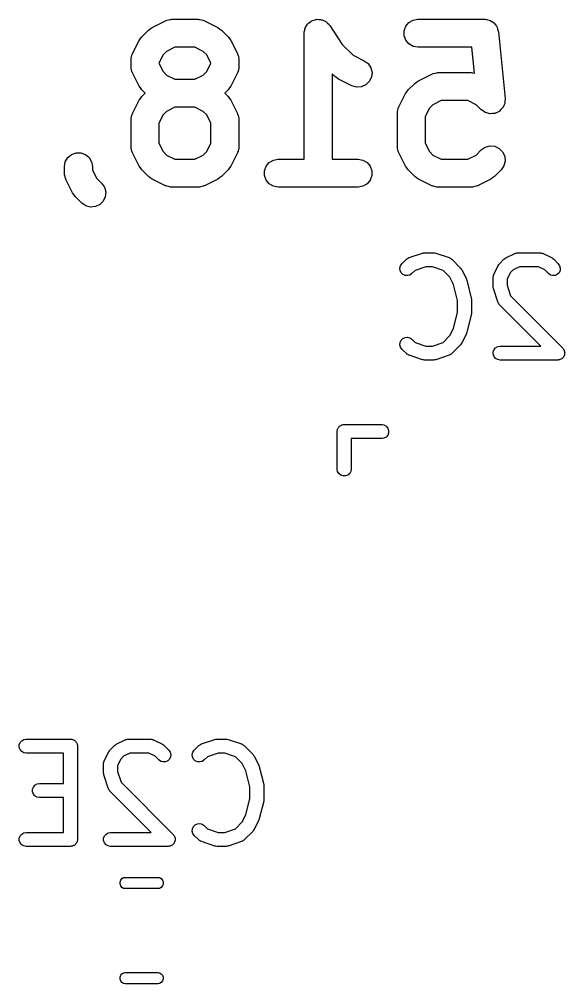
# Model space of a CAD drawing. Extents: x 0.6 to 53.4, y 0.6 to 44.7.
# Drawn here: x 41.61 to 47.47, y 13.23 to 23.57 of the extents above; entities that cross this region are included whole.
import ezdxf

# ---------------------------------------------------------------- set-up
doc = ezdxf.new("R2010")
doc.units = 0
doc.header["$MEASUREMENT"] = 0
doc.layers.add('BLACK', color=7, linetype='CONTINUOUS')

msp = doc.modelspace()

# ---------------------------------------------------------------- linework, layer by layer
at = {"layer": 'BLACK', "linetype": 'CONTINUOUS'}
for p, q in [((43.0186, 23.4699), (43.0379, 23.4842)), ((43.0379, 23.4842), (43.1808, 23.5556)), ((43.1808, 23.5556), (43.1891, 23.5581)), ((43.1891, 23.5581), (43.1966, 23.5624)), ((43.1966, 23.5624), (43.2139, 23.5654)), ((43.2139, 23.5654), (43.2307, 23.5704)), ((43.2307, 23.5704), (43.2393, 23.5699)), ((43.2393, 23.5699), (43.2479, 23.5714)), ((43.2479, 23.5714), (43.5336, 23.5714)), ((43.5336, 23.5714), (43.5421, 23.5699)), ((43.5421, 23.5699), (43.5507, 23.5704)), ((43.5507, 23.5704), (43.5676, 23.5654)), ((43.5676, 23.5654), (43.5849, 23.5624)), ((43.5849, 23.5624), (43.5924, 23.5581)), ((43.5924, 23.5581), (43.6007, 23.5556)), ((43.6007, 23.5556), (43.7435, 23.4842)), ((43.7435, 23.4842), (43.7628, 23.4699)), ((44.6783, 23.4727), (44.6825, 23.4799)), ((44.6825, 23.4799), (44.6848, 23.4879)), ((44.6848, 23.4879), (44.6954, 23.5023)), ((44.6954, 23.5023), (44.7044, 23.5178)), ((44.7044, 23.5178), (44.7107, 23.5232)), ((44.7107, 23.5232), (44.7157, 23.5299)), ((44.7157, 23.5299), (44.7306, 23.5398)), ((44.7306, 23.5398), (44.7443, 23.5513)), ((44.7443, 23.5513), (44.7521, 23.5542)), ((44.7521, 23.5542), (44.759, 23.5588)), ((44.759, 23.5588), (44.7764, 23.563)), ((44.7764, 23.563), (44.7932, 23.5692)), ((44.7932, 23.5692), (44.8016, 23.5692)), ((44.8016, 23.5692), (44.8096, 23.5711)), ((44.8096, 23.5711), (44.8274, 23.5692)), ((44.8274, 23.5692), (44.8453, 23.5692)), ((44.8453, 23.5692), (44.8531, 23.5663)), ((44.8531, 23.5663), (44.8614, 23.5654)), ((44.8614, 23.5654), (44.8775, 23.5575)), ((44.8775, 23.5575), (44.8943, 23.5513)), ((44.8943, 23.5513), (44.9007, 23.546)), ((44.9007, 23.546), (44.9081, 23.5423)), ((44.9081, 23.5423), (44.9205, 23.5294)), ((44.9205, 23.5294), (44.9342, 23.5178)), ((44.9342, 23.5178), (44.9383, 23.5106)), ((44.9383, 23.5106), (44.9441, 23.5046)), ((44.9441, 23.5046), (45.0787, 23.3027)), ((45.743, 23.4475), (45.7608, 23.4964)), ((45.7608, 23.4964), (45.7943, 23.5363)), ((45.7943, 23.5363), (45.8394, 23.5624)), ((45.8394, 23.5624), (45.8907, 23.5714)), ((45.8907, 23.5714), (46.605, 23.5714)), ((46.605, 23.5714), (46.6106, 23.5704)), ((46.6106, 23.5704), (46.6162, 23.571)), ((46.6162, 23.571), (46.6361, 23.5659)), ((46.6361, 23.5659), (46.6563, 23.5624)), ((46.6563, 23.5624), (46.6612, 23.5595)), ((46.6612, 23.5595), (46.6667, 23.5582)), ((46.6667, 23.5582), (46.6837, 23.5466)), ((46.6837, 23.5466), (46.7014, 23.5363)), ((46.7014, 23.5363), (46.7051, 23.532)), ((46.7051, 23.532), (46.7097, 23.5288)), ((46.7097, 23.5288), (46.7217, 23.5121)), ((46.7217, 23.5121), (46.7349, 23.4964)), ((46.7349, 23.4964), (46.7368, 23.4911)), ((46.7368, 23.4911), (46.7401, 23.4865)), ((46.7401, 23.4865), (46.7457, 23.4667)), ((42.9137, 23.3649), (42.9275, 23.3846)), ((42.9275, 23.3846), (42.9989, 23.4561)), ((42.9989, 23.4561), (43.0186, 23.4699)), ((43.7628, 23.4699), (43.7825, 23.4561)), ((43.7825, 23.4561), (43.8539, 23.3846)), ((43.8539, 23.3846), (43.8677, 23.365)), ((44.6693, 23.4214), (44.6707, 23.4296)), ((44.6693, 22.0714), (44.6693, 23.4214)), ((44.6702, 23.4379), (44.6752, 23.4551)), ((44.6707, 23.4296), (44.6702, 23.4379)), ((44.6752, 23.4551), (44.6783, 23.4727)), ((45.743, 23.3954), (45.743, 23.4475)), ((45.7608, 23.3464), (45.743, 23.3954)), ((46.7457, 23.4667), (46.7527, 23.4475)), ((46.7527, 23.4475), (46.7527, 23.4418)), ((46.7527, 23.4418), (46.7543, 23.4364)), ((46.7543, 23.4364), (46.8257, 22.7221)), ((42.828, 23.2028), (42.8994, 23.3457)), ((42.8994, 23.3457), (42.9137, 23.3649)), ((43.2833, 23.2714), (43.1939, 23.2267)), ((43.4982, 23.2714), (43.2833, 23.2714)), ((43.5876, 23.2267), (43.4982, 23.2714)), ((43.8677, 23.365), (43.882, 23.3457)), ((43.882, 23.3457), (43.9534, 23.2028)), ((45.0787, 23.3027), (45.1939, 23.1876)), ((45.7943, 23.3065), (45.7608, 23.3464)), ((45.8394, 23.2805), (45.7943, 23.3065)), ((45.8907, 23.2714), (45.8394, 23.2805)), ((46.4693, 23.2714), (45.8907, 23.2714)), ((46.497, 22.9939), (46.4693, 23.2714)), ((42.8131, 23.1529), (42.8181, 23.1697)), ((42.8181, 23.1697), (42.8212, 23.187)), ((42.8212, 23.187), (42.8255, 23.1945)), ((42.8255, 23.1945), (42.828, 23.2028)), ((43.1568, 23.1897), (43.1121, 23.1003)), ((43.1939, 23.2267), (43.1568, 23.1897)), ((43.6246, 23.1897), (43.5876, 23.2267)), ((43.6693, 23.1003), (43.6246, 23.1897)), ((43.9534, 23.2028), (43.9559, 23.1945)), ((43.9559, 23.1945), (43.9602, 23.187)), ((43.9602, 23.187), (43.9633, 23.1697)), ((43.9633, 23.1697), (43.9683, 23.1529)), ((45.1939, 23.1876), (45.3149, 23.127)), ((42.8121, 23.1357), (42.8136, 23.1442)), ((42.8121, 23.0643), (42.8121, 23.1357)), ((42.8136, 23.0558), (42.8121, 23.0643)), ((42.8136, 23.1442), (42.8131, 23.1529)), ((43.1121, 23.1003), (43.1121, 23.0997)), ((43.1121, 23.0997), (43.1568, 23.0103)), ((43.6246, 23.0103), (43.6693, 23.0997)), ((43.6693, 23.0997), (43.6693, 23.1003)), ((43.9683, 23.1529), (43.9678, 23.1442)), ((43.9678, 23.1442), (43.9693, 23.1357)), ((43.9693, 23.0643), (43.9678, 23.0558)), ((43.9693, 23.1357), (43.9693, 23.0643)), ((45.3149, 23.127), (45.3568, 23.096)), ((45.3568, 23.096), (45.3855, 23.0525)), ((42.8131, 23.0471), (42.8136, 23.0558)), ((42.8181, 23.0303), (42.8131, 23.0471)), ((42.8212, 23.013), (42.8181, 23.0303)), ((42.8255, 23.0055), (42.8212, 23.013)), ((42.828, 22.9972), (42.8255, 23.0055)), ((42.8994, 22.8543), (42.828, 22.9972)), ((43.1568, 23.0103), (43.1939, 22.9733)), ((43.1939, 22.9733), (43.2833, 22.9286)), ((43.4982, 22.9286), (43.5876, 22.9733)), ((43.5876, 22.9733), (43.6246, 23.0103)), ((43.9534, 22.9972), (43.882, 22.8543)), ((43.9559, 23.0055), (43.9534, 22.9972)), ((43.9602, 23.013), (43.9559, 23.0055)), ((43.9633, 23.0303), (43.9602, 23.013)), ((43.9683, 23.0471), (43.9633, 23.0303)), ((43.9678, 23.0558), (43.9683, 23.0471)), ((44.9989, 22.9582), (44.9693, 22.9879)), ((44.9693, 22.9879), (44.9693, 22.0714)), ((45.0186, 22.9444), (44.9989, 22.9582)), ((45.3855, 23.0525), (45.3976, 23.0018)), ((45.3976, 23.0018), (45.3916, 22.9501)), ((45.8951, 22.9127), (46.0379, 22.9842)), ((46.0379, 22.9842), (46.0462, 22.9866)), ((46.0462, 22.9866), (46.0537, 22.991)), ((46.0537, 22.991), (46.071, 22.994)), ((46.071, 22.994), (46.0879, 22.999)), ((46.0879, 22.999), (46.0965, 22.9985)), ((46.0965, 22.9985), (46.105, 23)), ((46.105, 23), (46.4621, 23)), ((46.4621, 23), (46.4707, 22.9985)), ((46.4707, 22.9985), (46.4793, 22.999)), ((46.4793, 22.999), (46.4961, 22.994)), ((46.4961, 22.994), (46.497, 22.9939)), ((43.2833, 22.9286), (43.4982, 22.9286)), ((45.0379, 22.9301), (45.0186, 22.9444)), ((45.1808, 22.8587), (45.0379, 22.9301)), ((45.2307, 22.8438), (45.1808, 22.8587)), ((45.3305, 22.8677), (45.2827, 22.847)), ((45.3683, 22.9035), (45.3305, 22.8677)), ((45.3916, 22.9501), (45.3683, 22.9035)), ((45.7846, 22.8132), (45.8561, 22.8846)), ((45.8561, 22.8846), (45.8758, 22.8984)), ((45.8758, 22.8984), (45.8951, 22.9127)), ((42.9137, 22.8351), (42.8994, 22.8543)), ((42.9275, 22.8154), (42.9137, 22.8351)), ((42.9643, 22.7786), (42.9275, 22.8154)), ((42.9275, 22.7418), (42.9643, 22.7786)), ((43.8539, 22.8154), (43.8171, 22.7786)), ((43.8171, 22.7786), (43.8539, 22.7418)), ((43.8677, 22.835), (43.8539, 22.8154)), ((43.882, 22.8543), (43.8677, 22.835)), ((45.2827, 22.847), (45.2307, 22.8438)), ((45.6851, 22.6314), (45.7565, 22.7742)), ((45.7565, 22.7742), (45.7709, 22.7935)), ((45.7709, 22.7935), (45.7846, 22.8132)), ((42.828, 22.5599), (42.8994, 22.7028)), ((42.8994, 22.7028), (42.9137, 22.7221)), ((42.9137, 22.7221), (42.9275, 22.7418)), ((43.8539, 22.7418), (43.8677, 22.7221)), ((43.8677, 22.7221), (43.882, 22.7028)), ((43.882, 22.7028), (43.9534, 22.5599)), ((46.051, 22.6553), (46.014, 22.6183)), ((46.1404, 22.7), (46.051, 22.6553)), ((46.4267, 22.7), (46.1404, 22.7)), ((46.5161, 22.6553), (46.4267, 22.7)), ((46.5704, 22.6011), (46.5161, 22.6553)), ((46.8213, 22.6683), (46.8107, 22.6455)), ((46.8214, 22.6693), (46.8213, 22.6683)), ((46.8218, 22.6701), (46.8214, 22.6693)), ((46.8237, 22.6952), (46.8218, 22.6701)), ((46.8259, 22.7202), (46.8237, 22.6952)), ((46.8257, 22.7221), (46.8256, 22.7211)), ((46.8256, 22.7211), (46.8259, 22.7202)), ((42.8212, 22.5442), (42.8255, 22.5517)), ((42.8255, 22.5517), (42.828, 22.5599)), ((43.1568, 22.5469), (43.1121, 22.4574)), ((43.1939, 22.5839), (43.1568, 22.5469)), ((43.2833, 22.6286), (43.1939, 22.5839)), ((43.4982, 22.6286), (43.2833, 22.6286)), ((43.5876, 22.5839), (43.4982, 22.6286)), ((43.6246, 22.5469), (43.5876, 22.5839)), ((43.6693, 22.4574), (43.6246, 22.5469)), ((43.9534, 22.5599), (43.9559, 22.5517)), ((43.9559, 22.5517), (43.9602, 22.5442)), ((45.6693, 22.5643), (45.6708, 22.5728)), ((45.6693, 22.2071), (45.6693, 22.5643)), ((45.6703, 22.5814), (45.6753, 22.5983)), ((45.6708, 22.5728), (45.6703, 22.5814)), ((45.6753, 22.5983), (45.6783, 22.6156)), ((45.6783, 22.6156), (45.6827, 22.6231)), ((45.6827, 22.6231), (45.6851, 22.6314)), ((46.014, 22.6183), (45.9693, 22.5289)), ((46.5711, 22.6005), (46.5704, 22.6011)), ((46.5717, 22.5998), (46.5711, 22.6005)), ((46.5924, 22.5856), (46.5717, 22.5998)), ((46.613, 22.5712), (46.5924, 22.5856)), ((46.6139, 22.571), (46.613, 22.5712)), ((46.6147, 22.5704), (46.6139, 22.571)), ((46.639, 22.5642), (46.6147, 22.5704)), ((46.6634, 22.5577), (46.639, 22.5642)), ((46.6643, 22.5578), (46.6634, 22.5577)), ((46.6652, 22.5576), (46.6643, 22.5578)), ((46.6902, 22.5601), (46.6652, 22.5576)), ((46.7152, 22.5623), (46.6902, 22.5601)), ((46.7161, 22.5627), (46.7152, 22.5623)), ((46.717, 22.5627), (46.7161, 22.5627)), ((46.7397, 22.5736), (46.717, 22.5627)), ((46.7625, 22.5843), (46.7397, 22.5736)), ((46.7631, 22.5849), (46.7625, 22.5843)), ((46.764, 22.5853), (46.7631, 22.5849)), ((46.7815, 22.6033), (46.764, 22.5853)), ((46.7993, 22.6211), (46.7815, 22.6033)), ((46.7997, 22.622), (46.7993, 22.6211)), ((46.8004, 22.6226), (46.7997, 22.622)), ((46.8107, 22.6455), (46.8004, 22.6226)), ((42.8121, 22.4929), (42.8136, 22.5014)), ((42.8121, 22.2071), (42.8121, 22.4929)), ((42.8131, 22.51), (42.8181, 22.5269)), ((42.8136, 22.5014), (42.8131, 22.51)), ((42.8181, 22.5269), (42.8212, 22.5442)), ((43.1121, 22.4574), (43.1121, 22.2426)), ((43.6693, 22.2426), (43.6693, 22.4574)), ((43.9602, 22.5442), (43.9633, 22.5269)), ((43.9633, 22.5269), (43.9683, 22.51)), ((43.9683, 22.51), (43.9678, 22.5014)), ((43.9678, 22.5014), (43.9693, 22.4929)), ((43.9693, 22.4929), (43.9693, 22.2071)), ((45.9693, 22.5289), (45.9693, 22.2426)), ((43.1121, 22.2426), (43.1568, 22.1531)), ((43.6246, 22.1531), (43.6693, 22.2426)), ((45.9693, 22.2426), (46.014, 22.1531)), ((42.1729, 22.1228), (42.2218, 22.1406)), ((42.2218, 22.1406), (42.2739, 22.1406)), ((42.2739, 22.1406), (42.3229, 22.1228)), ((42.8136, 22.1986), (42.8121, 22.2071)), ((42.8131, 22.19), (42.8136, 22.1986)), ((42.8181, 22.1731), (42.8131, 22.19)), ((42.8212, 22.1558), (42.8181, 22.1731)), ((42.8255, 22.1483), (42.8212, 22.1558)), ((42.828, 22.1401), (42.8255, 22.1483)), ((42.8994, 21.9972), (42.828, 22.1401)), ((43.1568, 22.1531), (43.1939, 22.1161)), ((43.5876, 22.1161), (43.6246, 22.1531)), ((43.9534, 22.1401), (43.882, 21.9972)), ((43.9559, 22.1483), (43.9534, 22.1401)), ((43.9602, 22.1558), (43.9559, 22.1483)), ((43.9633, 22.1731), (43.9602, 22.1558)), ((43.9683, 22.19), (43.9633, 22.1731)), ((43.9693, 22.2071), (43.9678, 22.1986)), ((43.9678, 22.1986), (43.9683, 22.19)), ((45.6708, 22.1986), (45.6693, 22.2071)), ((45.6703, 22.19), (45.6708, 22.1986)), ((45.6753, 22.1731), (45.6703, 22.19)), ((45.6783, 22.1558), (45.6753, 22.1731)), ((45.6827, 22.1483), (45.6783, 22.1558)), ((45.6851, 22.1401), (45.6827, 22.1483)), ((45.7565, 21.9972), (45.6851, 22.1401)), ((46.014, 22.1531), (46.051, 22.1161)), ((46.5161, 22.1161), (46.5704, 22.1704)), ((46.5704, 22.1704), (46.613, 22.2002)), ((46.613, 22.2002), (46.6634, 22.2137)), ((46.6634, 22.2137), (46.7153, 22.2092)), ((46.7153, 22.2092), (46.7625, 22.1872)), ((46.7625, 22.1872), (46.7993, 22.1503)), ((46.7993, 22.1503), (46.8213, 22.1031)), ((42.0979, 21.9929), (42.1069, 22.0442)), ((42.1069, 22.0442), (42.133, 22.0893)), ((42.133, 22.0893), (42.1729, 22.1228)), ((42.3229, 22.1228), (42.3628, 22.0893)), ((42.3628, 22.0893), (42.3888, 22.0442)), ((42.3888, 22.0442), (42.3979, 21.9929)), ((43.1939, 22.1161), (43.2833, 22.0714)), ((43.2833, 22.0714), (43.4982, 22.0714)), ((43.4982, 22.0714), (43.5876, 22.1161)), ((44.2608, 21.9964), (44.2943, 22.0363)), ((44.2943, 22.0363), (44.3394, 22.0624)), ((44.3394, 22.0624), (44.3907, 22.0714)), ((44.3907, 22.0714), (44.6693, 22.0714)), ((44.9693, 22.0714), (45.2479, 22.0714)), ((45.2479, 22.0714), (45.2992, 22.0624)), ((45.2992, 22.0624), (45.3443, 22.0363)), ((45.3443, 22.0363), (45.3778, 21.9964)), ((46.051, 22.1161), (46.1404, 22.0714)), ((46.1404, 22.0714), (46.4267, 22.0714)), ((46.4267, 22.0714), (46.5161, 22.1161)), ((46.8259, 22.0512), (46.8124, 22.0009)), ((46.8213, 22.1031), (46.8259, 22.0512)), ((42.0979, 21.9214), (42.0979, 21.9929)), ((42.3979, 21.9929), (42.3979, 21.9568)), ((42.3979, 21.9568), (42.4426, 21.8674)), ((42.9137, 21.9779), (42.8994, 21.9972)), ((42.9275, 21.9582), (42.9137, 21.9779)), ((42.9989, 21.8868), (42.9275, 21.9582)), ((43.8539, 21.9582), (43.7825, 21.8868)), ((43.8677, 21.9779), (43.8539, 21.9582)), ((43.882, 21.9972), (43.8677, 21.9779)), ((44.243, 21.9475), (44.2608, 21.9964)), ((44.243, 21.8954), (44.243, 21.9475)), ((45.3778, 21.9964), (45.3956, 21.9475)), ((45.3956, 21.9475), (45.3956, 21.8954)), ((45.7709, 21.9779), (45.7565, 21.9972)), ((45.7846, 21.9582), (45.7709, 21.9779)), ((45.8561, 21.8868), (45.7846, 21.9582)), ((46.7825, 21.9582), (46.7111, 21.8868)), ((46.8124, 22.0009), (46.7825, 21.9582)), ((42.0994, 21.9129), (42.0979, 21.9214)), ((42.0988, 21.9043), (42.0994, 21.9129)), ((42.1039, 21.8874), (42.0988, 21.9043)), ((42.1069, 21.8701), (42.1039, 21.8874)), ((42.1112, 21.8626), (42.1069, 21.8701)), ((42.1137, 21.8543), (42.1112, 21.8626)), ((42.1851, 21.7115), (42.1137, 21.8543)), ((42.4426, 21.8674), (42.4968, 21.8132)), ((43.0186, 21.873), (42.9989, 21.8868)), ((43.0379, 21.8587), (43.0186, 21.873)), ((43.1808, 21.7873), (43.0379, 21.8587)), ((43.7435, 21.8587), (43.6007, 21.7873)), ((43.7628, 21.873), (43.7435, 21.8587)), ((43.7825, 21.8868), (43.7628, 21.873)), ((44.2608, 21.8464), (44.243, 21.8954)), ((44.2943, 21.8065), (44.2608, 21.8464)), ((45.3778, 21.8464), (45.3443, 21.8065)), ((45.3956, 21.8954), (45.3778, 21.8464)), ((45.8758, 21.873), (45.8561, 21.8868)), ((45.8951, 21.8587), (45.8758, 21.873)), ((46.0379, 21.7873), (45.8951, 21.8587)), ((46.6721, 21.8587), (46.5292, 21.7873)), ((46.6914, 21.873), (46.6721, 21.8587)), ((46.7111, 21.8868), (46.6914, 21.873)), ((42.4968, 21.8132), (42.5267, 21.7705)), ((42.5267, 21.7705), (42.5401, 21.7202)), ((42.5401, 21.7202), (42.5356, 21.6683)), ((43.1891, 21.7848), (43.1808, 21.7873)), ((43.1966, 21.7805), (43.1891, 21.7848)), ((43.2139, 21.7774), (43.1966, 21.7805)), ((43.2307, 21.7724), (43.2139, 21.7774)), ((43.2393, 21.7729), (43.2307, 21.7724)), ((43.2479, 21.7714), (43.2393, 21.7729)), ((43.5336, 21.7714), (43.2479, 21.7714)), ((43.5421, 21.7729), (43.5336, 21.7714)), ((43.5507, 21.7724), (43.5421, 21.7729)), ((43.5676, 21.7774), (43.5507, 21.7724)), ((43.5849, 21.7805), (43.5676, 21.7774)), ((43.5924, 21.7848), (43.5849, 21.7805)), ((43.6007, 21.7873), (43.5924, 21.7848)), ((44.3394, 21.7805), (44.2943, 21.8065)), ((44.3907, 21.7714), (44.3394, 21.7805)), ((45.2479, 21.7714), (44.3907, 21.7714)), ((45.2992, 21.7805), (45.2479, 21.7714)), ((45.3443, 21.8065), (45.2992, 21.7805)), ((46.0462, 21.7848), (46.0379, 21.7873)), ((46.0537, 21.7805), (46.0462, 21.7848)), ((46.071, 21.7774), (46.0537, 21.7805)), ((46.0878, 21.7724), (46.071, 21.7774)), ((46.0965, 21.7729), (46.0878, 21.7724)), ((46.105, 21.7714), (46.0965, 21.7729)), ((46.4621, 21.7714), (46.105, 21.7714)), ((46.4707, 21.7729), (46.4621, 21.7714)), ((46.4793, 21.7724), (46.4707, 21.7729)), ((46.4961, 21.7774), (46.4793, 21.7724)), ((46.5134, 21.7805), (46.4961, 21.7774)), ((46.5209, 21.7848), (46.5134, 21.7805)), ((46.5292, 21.7873), (46.5209, 21.7848)), ((42.1994, 21.6922), (42.1851, 21.7115)), ((42.2132, 21.6725), (42.1994, 21.6922)), ((42.2846, 21.6011), (42.2132, 21.6725)), ((42.5136, 21.6211), (42.4768, 21.5843)), ((42.5356, 21.6683), (42.5136, 21.6211)), ((42.3273, 21.5712), (42.2846, 21.6011)), ((42.3776, 21.5577), (42.3273, 21.5712)), ((42.4295, 21.5623), (42.3776, 21.5577)), ((42.4768, 21.5843), (42.4295, 21.5623)), ((45.7184, 20.9504), (45.766, 20.998)), ((45.766, 20.998), (45.7696, 21.0005)), ((45.7696, 21.0005), (45.7724, 21.0037)), ((45.7724, 21.0037), (45.7802, 21.0079)), ((45.7802, 21.0079), (45.7874, 21.013)), ((45.7874, 21.013), (45.7915, 21.0141)), ((45.7915, 21.0141), (45.7953, 21.0162)), ((45.7953, 21.0162), (45.9382, 21.0638)), ((45.9382, 21.0638), (45.9501, 21.0655)), ((45.9501, 21.0655), (45.9619, 21.0676)), ((45.9619, 21.0676), (46.0571, 21.0676)), ((46.0571, 21.0676), (46.069, 21.0655)), ((46.069, 21.0655), (46.0809, 21.0638)), ((46.0809, 21.0638), (46.2237, 21.0162)), ((46.2237, 21.0162), (46.2275, 21.0141)), ((46.2275, 21.0141), (46.2317, 21.013)), ((46.2317, 21.013), (46.2389, 21.0079)), ((46.2389, 21.0079), (46.2466, 21.0037)), ((46.2466, 21.0037), (46.2495, 21.0005)), ((46.2495, 21.0005), (46.253, 20.998)), ((46.253, 20.998), (46.3483, 20.9028)), ((46.766, 20.9504), (46.8136, 20.998)), ((46.8136, 20.998), (46.8235, 21.0049)), ((46.8235, 21.0049), (46.8331, 21.0121)), ((46.8331, 21.0121), (46.9284, 21.0597)), ((46.9284, 21.0597), (46.9325, 21.0609)), ((46.9325, 21.0609), (46.9363, 21.0631)), ((46.9363, 21.0631), (46.9449, 21.0646)), ((46.9449, 21.0646), (46.9533, 21.0671)), ((46.9533, 21.0671), (46.9576, 21.0669)), ((46.9576, 21.0669), (46.9619, 21.0676)), ((46.9619, 21.0676), (47.2, 21.0676)), ((47.2, 21.0676), (47.2043, 21.0669)), ((47.2043, 21.0669), (47.2086, 21.0671)), ((47.2086, 21.0671), (47.217, 21.0646)), ((47.217, 21.0646), (47.2257, 21.0631)), ((47.2257, 21.0631), (47.2294, 21.0609)), ((47.2294, 21.0609), (47.2335, 21.0597)), ((47.2335, 21.0597), (47.3288, 21.0121)), ((47.3288, 21.0121), (47.3384, 21.0049)), ((47.3384, 21.0049), (47.3483, 20.998)), ((47.3483, 20.998), (47.3959, 20.9504)), ((45.6967, 20.9039), (45.7035, 20.9291)), ((45.699, 20.878), (45.6967, 20.9039)), ((45.7035, 20.9291), (45.7184, 20.9504)), ((45.9741, 20.9176), (45.8596, 20.8794)), ((46.045, 20.9176), (45.9741, 20.9176)), ((46.1595, 20.8794), (46.045, 20.9176)), ((46.3483, 20.9028), (46.3552, 20.8929)), ((46.3552, 20.8929), (46.3623, 20.8833)), ((46.7043, 20.8357), (46.752, 20.9309)), ((46.752, 20.9309), (46.7591, 20.9406)), ((46.7591, 20.9406), (46.766, 20.9504)), ((46.9796, 20.9176), (46.9111, 20.8834)), ((47.1823, 20.9176), (46.9796, 20.9176)), ((47.2508, 20.8834), (47.1823, 20.9176)), ((47.3959, 20.9504), (47.4108, 20.9291)), ((47.4108, 20.9291), (47.4176, 20.9039)), ((47.4176, 20.9039), (47.4153, 20.878)), ((45.71, 20.8544), (45.699, 20.878)), ((45.7284, 20.8359), (45.71, 20.8544)), ((45.752, 20.8249), (45.7284, 20.8359)), ((45.778, 20.8227), (45.752, 20.8249)), ((45.8031, 20.8294), (45.778, 20.8227)), ((45.8245, 20.8443), (45.8031, 20.8294)), ((45.8596, 20.8794), (45.8245, 20.8443)), ((46.2336, 20.8053), (46.1595, 20.8794)), ((46.2721, 20.7283), (46.2336, 20.8053)), ((46.3623, 20.8833), (46.4099, 20.7881)), ((46.4099, 20.7881), (46.4123, 20.7802)), ((46.6964, 20.8021), (46.6972, 20.8064)), ((46.6964, 20.7069), (46.6964, 20.8021)), ((46.6969, 20.8107), (46.6994, 20.8191)), ((46.6972, 20.8064), (46.6969, 20.8107)), ((46.6994, 20.8191), (46.701, 20.8278)), ((46.701, 20.8278), (46.7031, 20.8315)), ((46.7031, 20.8315), (46.7043, 20.8357)), ((46.8807, 20.853), (46.8464, 20.7844)), ((46.9111, 20.8834), (46.8807, 20.853)), ((47.2898, 20.8443), (47.2508, 20.8834)), ((47.3112, 20.8294), (47.2898, 20.8443)), ((47.3363, 20.8227), (47.3112, 20.8294)), ((47.3623, 20.8249), (47.3363, 20.8227)), ((47.3859, 20.8359), (47.3623, 20.8249)), ((47.4043, 20.8544), (47.3859, 20.8359)), ((47.4153, 20.878), (47.4043, 20.8544)), ((46.3155, 20.5548), (46.2721, 20.7283)), ((46.4123, 20.7802), (46.4156, 20.7727)), ((46.4156, 20.7727), (46.4632, 20.5822)), ((46.6985, 20.6951), (46.6964, 20.7069)), ((46.7003, 20.6832), (46.6985, 20.6951)), ((46.7479, 20.5403), (46.7003, 20.6832)), ((46.8464, 20.7844), (46.8464, 20.7191)), ((46.8464, 20.7191), (46.8846, 20.6046)), ((46.4632, 20.5822), (46.4639, 20.5731)), ((46.8846, 20.6046), (47.4435, 20.0457)), ((46.3155, 20.4304), (46.3155, 20.5548)), ((46.4639, 20.5731), (46.4655, 20.564)), ((46.4655, 20.564), (46.4655, 20.4212)), ((46.75, 20.5365), (46.7479, 20.5403)), ((46.7511, 20.5324), (46.75, 20.5365)), ((46.7561, 20.5252), (46.7511, 20.5324)), ((46.7603, 20.5174), (46.7561, 20.5252)), ((46.7635, 20.5146), (46.7603, 20.5174)), ((46.766, 20.511), (46.7635, 20.5146)), ((47.2094, 20.0676), (46.766, 20.511)), ((46.2721, 20.2569), (46.3155, 20.4304)), ((46.4632, 20.403), (46.4156, 20.2125)), ((46.4639, 20.4122), (46.4632, 20.403)), ((46.4655, 20.4212), (46.4639, 20.4122)), ((46.1595, 20.1058), (46.2336, 20.1799)), ((46.2336, 20.1799), (46.2721, 20.2569)), ((46.4099, 20.1972), (46.3623, 20.1019)), ((46.4123, 20.205), (46.4099, 20.1972)), ((46.4156, 20.2125), (46.4123, 20.205)), ((45.6967, 20.0813), (45.699, 20.1073)), ((45.7035, 20.0562), (45.6967, 20.0813)), ((45.699, 20.1073), (45.71, 20.1309)), ((45.71, 20.1309), (45.7284, 20.1493)), ((45.7284, 20.1493), (45.752, 20.1603)), ((45.752, 20.1603), (45.778, 20.1626)), ((45.778, 20.1626), (45.8031, 20.1558)), ((45.8031, 20.1558), (45.8245, 20.1409)), ((45.8245, 20.1409), (45.8596, 20.1058)), ((45.8596, 20.1058), (45.9741, 20.0676)), ((45.9741, 20.0676), (46.045, 20.0676)), ((46.045, 20.0676), (46.1595, 20.1058)), ((46.3483, 20.0824), (46.253, 19.9872)), ((46.3552, 20.0923), (46.3483, 20.0824)), ((46.3623, 20.1019), (46.3552, 20.0923)), ((46.7232, 20.0501), (46.7458, 20.0631)), ((46.7458, 20.0631), (46.7714, 20.0676)), ((46.7714, 20.0676), (47.2094, 20.0676)), ((45.7184, 20.0348), (45.7035, 20.0562)), ((45.766, 19.9872), (45.7184, 20.0348)), ((45.7696, 19.9847), (45.766, 19.9872)), ((45.7724, 19.9815), (45.7696, 19.9847)), ((45.7802, 19.9773), (45.7724, 19.9815)), ((45.7874, 19.9723), (45.7802, 19.9773)), ((45.7915, 19.9711), (45.7874, 19.9723)), ((45.7953, 19.9691), (45.7915, 19.9711)), ((45.9382, 19.9215), (45.7953, 19.9691)), ((46.2237, 19.9691), (46.0809, 19.9215)), ((46.2275, 19.9711), (46.2237, 19.9691)), ((46.2317, 19.9723), (46.2275, 19.9711)), ((46.2389, 19.9773), (46.2317, 19.9723)), ((46.2466, 19.9815), (46.2389, 19.9773)), ((46.2495, 19.9847), (46.2466, 19.9815)), ((46.253, 19.9872), (46.2495, 19.9847)), ((46.6976, 20.0056), (46.7065, 20.0301)), ((46.6976, 19.9796), (46.6976, 20.0056)), ((46.7065, 19.9551), (46.6976, 19.9796)), ((46.7065, 20.0301), (46.7232, 20.0501)), ((47.4435, 20.0457), (47.4491, 20.0376)), ((47.4491, 20.0376), (47.4554, 20.0301)), ((47.4554, 20.0301), (47.4566, 20.027)), ((47.4588, 19.9643), (47.4554, 19.9551)), ((47.4566, 20.027), (47.4584, 20.0243)), ((47.4584, 20.0243), (47.461, 20.0149)), ((47.4629, 19.9732), (47.4588, 19.9643)), ((47.461, 20.0149), (47.4643, 20.0056)), ((47.4632, 19.9765), (47.4629, 19.9732)), ((47.4643, 19.9796), (47.4632, 19.9765)), ((47.4643, 20.0056), (47.4643, 20.0023)), ((47.4643, 20.0023), (47.4652, 19.9992)), ((47.4652, 19.9992), (47.4643, 19.9894)), ((47.4643, 19.9894), (47.4643, 19.9796)), ((45.9501, 19.9197), (45.9382, 19.9215)), ((45.9619, 19.9176), (45.9501, 19.9197)), ((46.0571, 19.9176), (45.9619, 19.9176)), ((46.069, 19.9197), (46.0571, 19.9176)), ((46.0809, 19.9215), (46.069, 19.9197)), ((46.7232, 19.9352), (46.7065, 19.9551)), ((46.7458, 19.9221), (46.7232, 19.9352)), ((46.7714, 19.9176), (46.7458, 19.9221)), ((47.3905, 19.9176), (46.7714, 19.9176)), ((47.4001, 19.9193), (47.3905, 19.9176)), ((47.4099, 19.9202), (47.4001, 19.9193)), ((47.4129, 19.9216), (47.4099, 19.9202)), ((47.4161, 19.9221), (47.4129, 19.9216)), ((47.4246, 19.927), (47.4161, 19.9221)), ((47.4335, 19.9312), (47.4246, 19.927)), ((47.4358, 19.9335), (47.4335, 19.9312)), ((47.4387, 19.9352), (47.4358, 19.9335)), ((47.445, 19.9427), (47.4387, 19.9352)), ((47.4519, 19.9496), (47.445, 19.9427)), ((47.4533, 19.9526), (47.4519, 19.9496)), ((47.4554, 19.9551), (47.4533, 19.9526)), ((45.025, 19.1632), (45.0273, 19.1695)), ((45.025, 19.1566), (45.025, 19.1632)), ((45.025, 18.7434), (45.025, 19.1566)), ((45.025, 19.1566), (45.025, 19.1566)), ((45.0273, 19.1695), (45.0284, 19.176)), ((45.0284, 19.176), (45.0318, 19.1818)), ((45.0318, 19.1818), (45.034, 19.1881)), ((45.034, 19.1881), (45.0383, 19.1932)), ((45.0383, 19.1932), (45.0417, 19.199)), ((45.0417, 19.199), (45.0468, 19.2032)), ((45.0468, 19.2032), (45.051, 19.2083)), ((45.051, 19.2083), (45.0568, 19.2117)), ((45.0568, 19.2117), (45.0619, 19.216)), ((45.0619, 19.216), (45.0682, 19.2182)), ((45.0682, 19.2182), (45.074, 19.2216)), ((45.074, 19.2216), (45.0805, 19.2227)), ((45.0805, 19.2227), (45.0868, 19.225)), ((45.0868, 19.225), (45.0934, 19.225)), ((45.0934, 19.225), (45.0934, 19.225)), ((45.0934, 19.225), (45.5066, 19.225)), ((45.5066, 19.225), (45.526, 19.2216)), ((45.526, 19.2216), (45.549, 19.2083)), ((45.549, 19.2083), (45.566, 19.1881)), ((45.566, 19.1881), (45.575, 19.1632)), ((45.575, 19.1368), (45.566, 19.1119)), ((45.575, 19.1632), (45.575, 19.1368)), ((45.5066, 19.075), (45.175, 19.075)), ((45.175, 19.075), (45.175, 18.7434)), ((45.526, 19.0784), (45.5066, 19.075)), ((45.549, 19.0917), (45.526, 19.0784)), ((45.566, 19.1119), (45.549, 19.0917)), ((45.0284, 18.724), (45.025, 18.7434)), ((45.0417, 18.701), (45.0284, 18.724)), ((45.1716, 18.724), (45.1583, 18.701)), ((45.175, 18.7434), (45.1716, 18.724)), ((45.0619, 18.684), (45.0417, 18.701)), ((45.0868, 18.675), (45.0619, 18.684)), ((45.1132, 18.675), (45.0868, 18.675)), ((45.1381, 18.684), (45.1132, 18.675)), ((45.1583, 18.701), (45.1381, 18.684)), ((41.622, 15.8151), (41.6387, 15.8351)), ((41.6387, 15.8351), (41.6613, 15.8481)), ((41.6613, 15.8481), (41.6869, 15.8526)), ((41.6869, 15.8526), (42.1631, 15.8526)), ((42.1631, 15.8526), (42.1696, 15.8515)), ((42.1696, 15.8515), (42.1761, 15.8515)), ((42.1761, 15.8515), (42.1823, 15.8492)), ((42.1823, 15.8492), (42.1887, 15.8481)), ((42.1887, 15.8481), (42.1944, 15.8448)), ((42.1944, 15.8448), (42.2006, 15.8426)), ((42.2006, 15.8426), (42.2056, 15.8384)), ((42.2056, 15.8384), (42.2113, 15.8351)), ((42.2113, 15.8351), (42.2155, 15.83)), ((42.2155, 15.83), (42.2205, 15.8258)), ((42.2205, 15.8258), (42.2238, 15.8201)), ((42.6534, 15.7971), (42.7486, 15.8447)), ((42.7486, 15.8447), (42.7527, 15.8459)), ((42.7527, 15.8459), (42.7565, 15.8481)), ((42.7565, 15.8481), (42.7651, 15.8496)), ((42.7651, 15.8496), (42.7736, 15.8521)), ((42.7736, 15.8521), (42.7779, 15.8519)), ((42.7779, 15.8519), (42.7821, 15.8526)), ((42.7821, 15.8526), (43.0202, 15.8526)), ((43.0202, 15.8526), (43.0245, 15.8519)), ((43.0245, 15.8519), (43.0288, 15.8521)), ((43.0288, 15.8521), (43.0372, 15.8496)), ((43.0372, 15.8496), (43.0459, 15.8481)), ((43.0459, 15.8481), (43.0496, 15.8459)), ((43.0496, 15.8459), (43.0538, 15.8447)), ((43.0538, 15.8447), (43.149, 15.7971)), ((43.5679, 15.8012), (43.7108, 15.8488)), ((43.7108, 15.8488), (43.7227, 15.8505)), ((43.7227, 15.8505), (43.7345, 15.8526)), ((43.7345, 15.8526), (43.8298, 15.8526)), ((43.8298, 15.8526), (43.8416, 15.8505)), ((43.8416, 15.8505), (43.8535, 15.8488)), ((43.8535, 15.8488), (43.9963, 15.8012)), ((41.613, 15.7906), (41.622, 15.8151)), ((41.613, 15.7646), (41.613, 15.7906)), ((41.622, 15.7401), (41.613, 15.7646)), ((41.6387, 15.7202), (41.622, 15.7401)), ((41.6613, 15.7071), (41.6387, 15.7202)), ((42.2238, 15.8201), (42.228, 15.8151)), ((42.228, 15.8151), (42.2303, 15.809)), ((42.2303, 15.809), (42.2336, 15.8033)), ((42.2336, 15.8033), (42.2347, 15.7968)), ((42.2347, 15.7968), (42.237, 15.7906)), ((42.237, 15.7906), (42.237, 15.7841)), ((42.237, 15.7841), (42.2381, 15.7776)), ((42.2381, 15.7776), (42.2381, 14.7776)), ((42.5722, 15.7159), (42.5794, 15.7256)), ((42.5794, 15.7256), (42.5863, 15.7354)), ((42.5863, 15.7354), (42.6339, 15.783)), ((42.6339, 15.783), (42.6437, 15.7899)), ((42.6437, 15.7899), (42.6534, 15.7971)), ((43.149, 15.7971), (43.1587, 15.7899)), ((43.1587, 15.7899), (43.1685, 15.783)), ((43.1685, 15.783), (43.2161, 15.7354)), ((43.2161, 15.7354), (43.2311, 15.7141)), ((43.4761, 15.7141), (43.491, 15.7354)), ((43.491, 15.7354), (43.5386, 15.783)), ((43.5386, 15.783), (43.5422, 15.7855)), ((43.5422, 15.7855), (43.545, 15.7887)), ((43.545, 15.7887), (43.5528, 15.7929)), ((43.5528, 15.7929), (43.56, 15.798)), ((43.56, 15.798), (43.5641, 15.7991)), ((43.5641, 15.7991), (43.5679, 15.8012)), ((43.9963, 15.8012), (44.0001, 15.7991)), ((44.0001, 15.7991), (44.0043, 15.798)), ((44.0043, 15.798), (44.0115, 15.7929)), ((44.0115, 15.7929), (44.0192, 15.7887)), ((44.0192, 15.7887), (44.0221, 15.7855)), ((44.0221, 15.7855), (44.0257, 15.783)), ((44.0257, 15.783), (44.1209, 15.6878)), ((41.6869, 15.7026), (41.6613, 15.7071)), ((42.0881, 15.7026), (41.6869, 15.7026)), ((42.0881, 15.3764), (42.0881, 15.7026)), ((42.5212, 15.6128), (42.5234, 15.6165)), ((42.5234, 15.6165), (42.5246, 15.6207)), ((42.5246, 15.6207), (42.5722, 15.7159)), ((42.7009, 15.638), (42.6667, 15.5694)), ((42.7313, 15.6684), (42.7009, 15.638)), ((42.7998, 15.7026), (42.7313, 15.6684)), ((43.0025, 15.7026), (42.7998, 15.7026)), ((43.071, 15.6684), (43.0025, 15.7026)), ((43.1101, 15.6293), (43.071, 15.6684)), ((43.1314, 15.6144), (43.1101, 15.6293)), ((43.2061, 15.6209), (43.1825, 15.6099)), ((43.2245, 15.6394), (43.2061, 15.6209)), ((43.2355, 15.663), (43.2245, 15.6394)), ((43.2311, 15.7141), (43.2378, 15.6889)), ((43.2378, 15.6889), (43.2355, 15.663)), ((43.4693, 15.6889), (43.4761, 15.7141)), ((43.4716, 15.663), (43.4693, 15.6889)), ((43.4826, 15.6394), (43.4716, 15.663)), ((43.501, 15.6209), (43.4826, 15.6394)), ((43.5246, 15.6099), (43.501, 15.6209)), ((43.5971, 15.6293), (43.5757, 15.6144)), ((43.6322, 15.6644), (43.5971, 15.6293)), ((43.7467, 15.7026), (43.6322, 15.6644)), ((43.8176, 15.7026), (43.7467, 15.7026)), ((43.9321, 15.6644), (43.8176, 15.7026)), ((44.0062, 15.5903), (43.9321, 15.6644)), ((44.1209, 15.6878), (44.1278, 15.6779)), ((44.1278, 15.6779), (44.1349, 15.6683)), ((44.1349, 15.6683), (44.1826, 15.5731)), ((42.5167, 15.5871), (42.5174, 15.5914)), ((42.5167, 15.4919), (42.5167, 15.5871)), ((42.5172, 15.5957), (42.5197, 15.6041)), ((42.5174, 15.5914), (42.5172, 15.5957)), ((42.5197, 15.6041), (42.5212, 15.6128)), ((42.6667, 15.5694), (42.6667, 15.5041)), ((43.1566, 15.6077), (43.1314, 15.6144)), ((43.1825, 15.6099), (43.1566, 15.6077)), ((43.5506, 15.6077), (43.5246, 15.6099)), ((43.5757, 15.6144), (43.5506, 15.6077)), ((44.0447, 15.5133), (44.0062, 15.5903)), ((44.0881, 15.3398), (44.0447, 15.5133)), ((44.1826, 15.5731), (44.1849, 15.5652)), ((44.1849, 15.5652), (44.1882, 15.5577)), ((44.1882, 15.5577), (44.2359, 15.3672)), ((42.5188, 15.4801), (42.5167, 15.4919)), ((42.5205, 15.4682), (42.5188, 15.4801)), ((42.5681, 15.3253), (42.5205, 15.4682)), ((42.6667, 15.5041), (42.7048, 15.3896)), ((41.7559, 15.3145), (41.7648, 15.3389)), ((41.7559, 15.2884), (41.7559, 15.3145)), ((41.7648, 15.3389), (41.7816, 15.3589)), ((41.7816, 15.3589), (41.8041, 15.3719)), ((41.8041, 15.3719), (41.8298, 15.3764)), ((41.8298, 15.3764), (42.0881, 15.3764)), ((42.5702, 15.3215), (42.5681, 15.3253)), ((42.5713, 15.3174), (42.5702, 15.3215)), ((42.5763, 15.3102), (42.5713, 15.3174)), ((42.5805, 15.3024), (42.5763, 15.3102)), ((42.7048, 15.3896), (43.2637, 14.8307)), ((44.0881, 15.2154), (44.0881, 15.3398)), ((44.2359, 15.3672), (44.2365, 15.3581)), ((44.2365, 15.3581), (44.2381, 15.349)), ((44.2381, 15.349), (44.2381, 15.2062)), ((41.7648, 15.2639), (41.7559, 15.2884)), ((41.7816, 15.244), (41.7648, 15.2639)), ((41.8041, 15.231), (41.7816, 15.244)), ((41.8298, 15.2264), (41.8041, 15.231)), ((42.0881, 15.2264), (41.8298, 15.2264)), ((42.0881, 14.8526), (42.0881, 15.2264)), ((42.5838, 15.2996), (42.5805, 15.3024)), ((42.5863, 15.296), (42.5838, 15.2996)), ((43.0296, 14.8526), (42.5863, 15.296)), ((44.0447, 15.0419), (44.0881, 15.2154)), ((44.2381, 15.2062), (44.2365, 15.1972)), ((44.2359, 15.188), (44.1882, 14.9975)), ((44.2365, 15.1972), (44.2359, 15.188)), ((44.0062, 14.9649), (44.0447, 15.0419)), ((44.1882, 14.9975), (44.1849, 14.99)), ((43.4693, 14.8663), (43.4716, 14.8923)), ((43.4716, 14.8923), (43.4826, 14.9159)), ((43.4826, 14.9159), (43.501, 14.9343)), ((43.501, 14.9343), (43.5246, 14.9453)), ((43.5246, 14.9453), (43.5506, 14.9476)), ((43.5506, 14.9476), (43.5757, 14.9408)), ((43.5757, 14.9408), (43.5971, 14.9259)), ((43.5971, 14.9259), (43.6322, 14.8908)), ((43.9321, 14.8908), (44.0062, 14.9649)), ((44.1826, 14.9822), (44.1349, 14.8869)), ((44.1849, 14.99), (44.1826, 14.9822)), ((41.613, 14.7906), (41.622, 14.8151)), ((41.613, 14.7646), (41.613, 14.7906)), ((41.622, 14.8151), (41.6387, 14.8351)), ((41.6387, 14.8351), (41.6613, 14.8481)), ((41.6613, 14.8481), (41.6869, 14.8526)), ((41.6869, 14.8526), (42.0881, 14.8526)), ((42.5178, 14.7906), (42.5267, 14.8151)), ((42.5178, 14.7646), (42.5178, 14.7906)), ((42.5267, 14.8151), (42.5435, 14.8351)), ((42.5435, 14.8351), (42.566, 14.8481)), ((42.566, 14.8481), (42.5917, 14.8526)), ((42.5917, 14.8526), (43.0296, 14.8526)), ((43.2637, 14.8307), (43.2694, 14.8226)), ((43.2694, 14.8226), (43.2757, 14.8151)), ((43.2757, 14.8151), (43.2768, 14.812)), ((43.2768, 14.812), (43.2787, 14.8093)), ((43.2787, 14.8093), (43.2812, 14.7999)), ((43.2812, 14.7999), (43.2846, 14.7906)), ((43.2846, 14.7906), (43.2846, 14.7873)), ((43.4761, 14.8412), (43.4693, 14.8663)), ((43.491, 14.8198), (43.4761, 14.8412)), ((43.5386, 14.7722), (43.491, 14.8198)), ((43.6322, 14.8908), (43.7467, 14.8526)), ((43.7467, 14.8526), (43.8176, 14.8526)), ((43.8176, 14.8526), (43.9321, 14.8908)), ((44.1209, 14.8674), (44.0257, 14.7722)), ((44.1278, 14.8773), (44.1209, 14.8674)), ((44.1349, 14.8869), (44.1278, 14.8773)), ((41.622, 14.7401), (41.613, 14.7646)), ((41.6387, 14.7202), (41.622, 14.7401)), ((41.6613, 14.7071), (41.6387, 14.7202)), ((41.6869, 14.7026), (41.6613, 14.7071)), ((42.1631, 14.7026), (41.6869, 14.7026)), ((42.1696, 14.7038), (42.1631, 14.7026)), ((42.1761, 14.7038), (42.1696, 14.7038)), ((42.1823, 14.706), (42.1761, 14.7038)), ((42.1887, 14.7071), (42.1823, 14.706)), ((42.1944, 14.7104), (42.1887, 14.7071)), ((42.2006, 14.7127), (42.1944, 14.7104)), ((42.2056, 14.7169), (42.2006, 14.7127)), ((42.2113, 14.7202), (42.2056, 14.7169)), ((42.2155, 14.7252), (42.2113, 14.7202)), ((42.2205, 14.7294), (42.2155, 14.7252)), ((42.2238, 14.7351), (42.2205, 14.7294)), ((42.228, 14.7401), (42.2238, 14.7351)), ((42.2303, 14.7463), (42.228, 14.7401)), ((42.2336, 14.752), (42.2303, 14.7463)), ((42.2347, 14.7584), (42.2336, 14.752)), ((42.237, 14.7646), (42.2347, 14.7584)), ((42.2381, 14.7776), (42.237, 14.7712)), ((42.237, 14.7712), (42.237, 14.7646)), ((42.5267, 14.7401), (42.5178, 14.7646)), ((42.5435, 14.7202), (42.5267, 14.7401)), ((42.566, 14.7071), (42.5435, 14.7202)), ((42.5917, 14.7026), (42.566, 14.7071)), ((43.2107, 14.7026), (42.5917, 14.7026)), ((43.2204, 14.7043), (43.2107, 14.7026)), ((43.2301, 14.7052), (43.2204, 14.7043)), ((43.2331, 14.7066), (43.2301, 14.7052)), ((43.2364, 14.7071), (43.2331, 14.7066)), ((43.2448, 14.712), (43.2364, 14.7071)), ((43.2537, 14.7162), (43.2448, 14.712)), ((43.2561, 14.7185), (43.2537, 14.7162)), ((43.2589, 14.7202), (43.2561, 14.7185)), ((43.2652, 14.7277), (43.2589, 14.7202)), ((43.2722, 14.7346), (43.2652, 14.7277)), ((43.2735, 14.7376), (43.2722, 14.7346)), ((43.2757, 14.7401), (43.2735, 14.7376)), ((43.279, 14.7493), (43.2757, 14.7401)), ((43.2832, 14.7582), (43.279, 14.7493)), ((43.2834, 14.7615), (43.2832, 14.7582)), ((43.2846, 14.7646), (43.2834, 14.7615)), ((43.2846, 14.7873), (43.2854, 14.7842)), ((43.2854, 14.7842), (43.2846, 14.7744)), ((43.2846, 14.7744), (43.2846, 14.7646)), ((43.5422, 14.7697), (43.5386, 14.7722)), ((43.545, 14.7665), (43.5422, 14.7697)), ((43.5528, 14.7623), (43.545, 14.7665)), ((43.56, 14.7573), (43.5528, 14.7623)), ((43.5641, 14.7561), (43.56, 14.7573)), ((43.5679, 14.7541), (43.5641, 14.7561)), ((43.7108, 14.7065), (43.5679, 14.7541)), ((43.7227, 14.7047), (43.7108, 14.7065)), ((43.7345, 14.7026), (43.7227, 14.7047)), ((43.8298, 14.7026), (43.7345, 14.7026)), ((43.8416, 14.7047), (43.8298, 14.7026)), ((43.8535, 14.7065), (43.8416, 14.7047)), ((43.9963, 14.7541), (43.8535, 14.7065)), ((44.0001, 14.7561), (43.9963, 14.7541)), ((44.0043, 14.7573), (44.0001, 14.7561)), ((44.0115, 14.7623), (44.0043, 14.7573)), ((44.0192, 14.7665), (44.0115, 14.7623)), ((44.0221, 14.7697), (44.0192, 14.7665)), ((44.0257, 14.7722), (44.0221, 14.7697)), ((42.6937, 14.3206), (42.701, 14.3405)), ((42.6937, 14.2994), (42.6937, 14.3206)), ((42.701, 14.2795), (42.6937, 14.2994)), ((42.701, 14.3405), (42.7146, 14.3567)), ((42.7146, 14.2633), (42.701, 14.2795)), ((42.7146, 14.3567), (42.7329, 14.3673)), ((42.7329, 14.3673), (42.7485, 14.37)), ((42.7485, 14.37), (43.1015, 14.37)), ((43.1015, 14.37), (43.1171, 14.3673)), ((43.1171, 14.3673), (43.1354, 14.3567)), ((43.1354, 14.3567), (43.149, 14.3405)), ((43.149, 14.2795), (43.1354, 14.2633)), ((43.149, 14.3405), (43.1563, 14.3206)), ((43.1563, 14.2994), (43.149, 14.2795)), ((43.1563, 14.3206), (43.1563, 14.2994)), ((42.7329, 14.2527), (42.7146, 14.2633)), ((42.7485, 14.25), (42.7329, 14.2527)), ((43.1015, 14.25), (42.7485, 14.25)), ((43.1171, 14.2527), (43.1015, 14.25)), ((43.1354, 14.2633), (43.1171, 14.2527)), ((42.7146, 13.3367), (42.7329, 13.3473)), ((42.7329, 13.3473), (42.7485, 13.35)), ((42.7485, 13.35), (43.1015, 13.35)), ((43.1015, 13.35), (43.1171, 13.3473)), ((43.1171, 13.3473), (43.1354, 13.3367)), ((42.6937, 13.3006), (42.701, 13.3205)), ((42.6937, 13.2794), (42.6937, 13.3006)), ((42.701, 13.2595), (42.6937, 13.2794)), ((42.701, 13.3205), (42.7146, 13.3367)), ((42.7146, 13.2433), (42.701, 13.2595)), ((42.7329, 13.2327), (42.7146, 13.2433)), ((43.1354, 13.2433), (43.1171, 13.2327)), ((43.1354, 13.3367), (43.149, 13.3205)), ((43.149, 13.2595), (43.1354, 13.2433)), ((43.149, 13.3205), (43.1563, 13.3006)), ((43.1563, 13.2794), (43.149, 13.2595)), ((43.1563, 13.3006), (43.1563, 13.2794)), ((42.7485, 13.23), (42.7329, 13.2327)), ((43.1015, 13.23), (42.7485, 13.23)), ((43.1171, 13.2327), (43.1015, 13.23))]:
    msp.add_line(p, q, dxfattribs=at)

doc.saveas('drawing.dxf')
